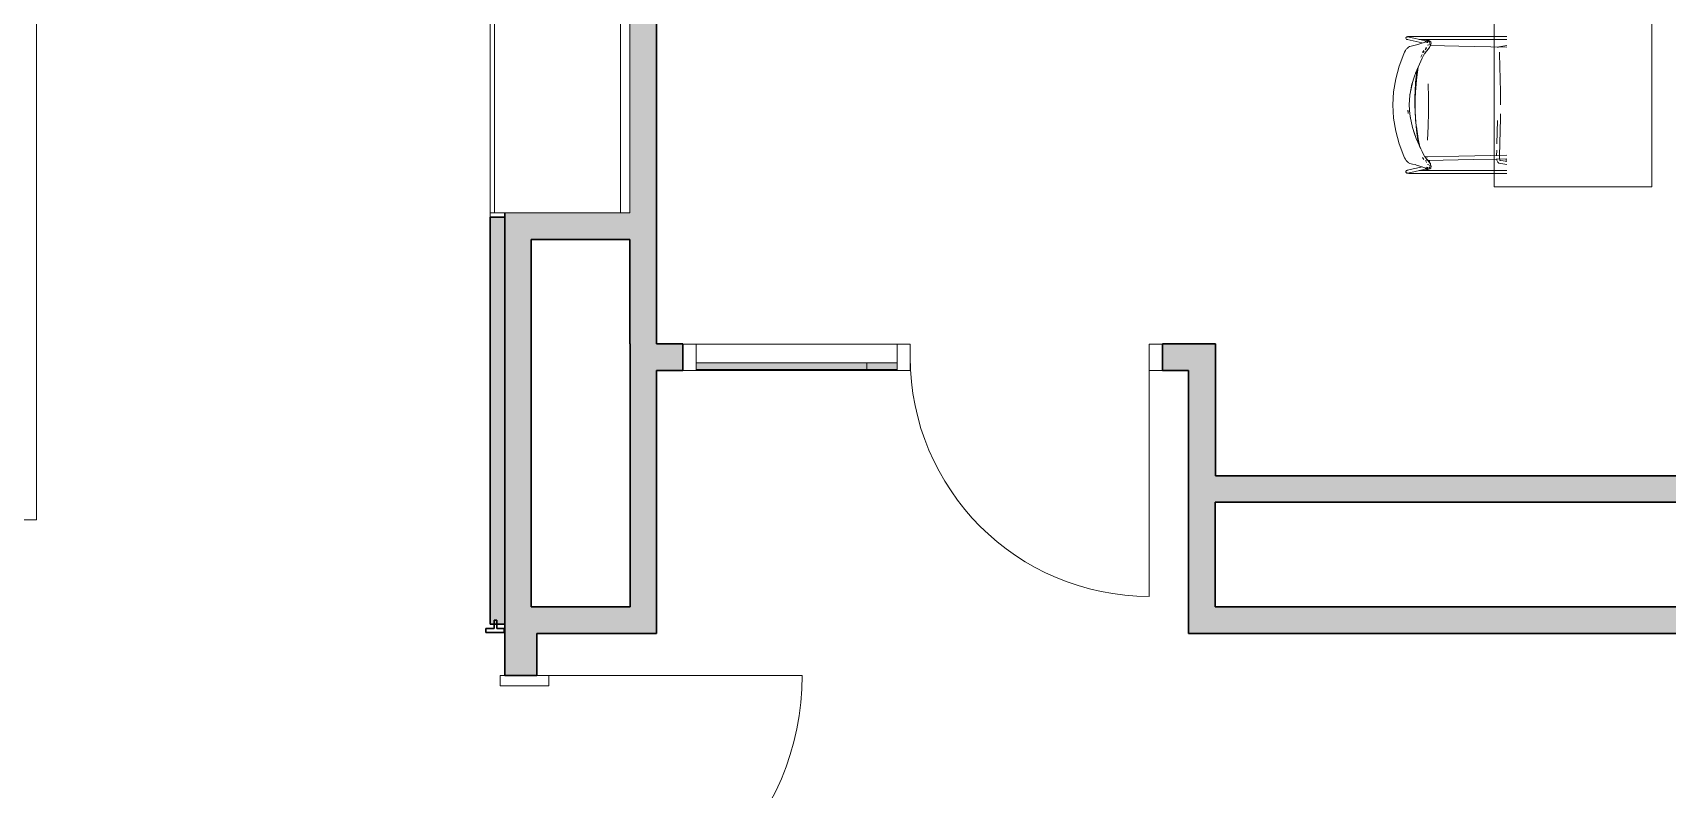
# Model space of a CAD drawing. Header units: millimetres. Extents: x 155927 to 317870, y -36033 to 97293.
# Drawn here: x 197704 to 203926, y 14515 to 17393 of the extents above; entities that cross this region are included whole.
import ezdxf

# ---------------------------------------------------------------- set-up
doc = ezdxf.new("R2010")
doc.units = ezdxf.units.MM
doc.header["$MEASUREMENT"] = 0
for name, color, linetype, lineweight in [('A-DOOR', 4, 'CONTINUOUS', 9), ('A-DOOR-FRAM', 4, 'CONTINUOUS', 18), ('A-FLOR-HRAL', 7, 'CONTINUOUS', 9), ('A-GLAZ-CURT', 7, 'CONTINUOUS', 9), ('A-GLAZ-CWMG', 7, 'CONTINUOUS', 9), ('A-WALL', 7, 'CONTINUOUS', 9), ('A-WALL-PATT', 7, 'CONTINUOUS', 9), ('G-IMPT', 8, 'CONTINUOUS', 9), ('I-FURN', 8, 'CONTINUOUS', 9), ('I-WALL', 7, 'CONTINUOUS', 9)]:
    doc.layers.add(name, color=color, linetype=linetype, lineweight=lineweight)

msp = doc.modelspace()

# ---------------------------------------------------------------- hatches: boundary and pattern name
at = {"layer": 'A-GLAZ-CURT'}
for points in [[(200878.8, 16112.1), (200878.8, 16137.1), (200228.8, 16137.1), (200228.8, 16112.1)], [(200993.8, 16112.1), (200993.8, 16137.1), (200878.8, 16137.1), (200878.8, 16112.1), (200981.4, 16112.1)]]:
    msp.add_hatch(color=256, dxfattribs=at).paths.add_polyline_path(points, flags=0)
at = {"layer": 'A-WALL-PATT'}
h = msp.add_hatch(color=256, dxfattribs=at)
h.paths.add_polyline_path([(199444.8, 15142.8), (199500.8, 15142.8), (199500.8, 16691.6), (199444.8, 16691.6)], flags=0)
h.paths.add_polyline_path([(199500.8, 19423.6), (199500.8, 19991.6), (199444.8, 19991.6), (199444.8, 19423.6)], flags=0)
h.paths.add_polyline_path([(199500.8, 22723.6), (199500.8, 24142.8), (199444.8, 24142.8), (199444.8, 22723.6)], flags=0)
h.paths.add_polyline_path([(199444.8, 24158.8), (199500.8, 24158.8), (199500.8, 24626.8), (199444.8, 24626.8)], flags=0)
h.paths.add_polyline_path([(199444.8, 26158.8), (199500.8, 26158.8), (199500.8, 26875.6), (199444.8, 26875.6)], flags=0)
for points in [[(200078.8, 16707.6), (200078.8, 22707.6), (199976.8, 22707.6), (199976.8, 16707.6)], [(199500.8, 16606.6), (200078.8, 16606.6), (200078.8, 16707.6), (199500.8, 16707.6)], [(199601.8, 15208.6), (199601.8, 16606.6), (199500.8, 16606.6), (199500.8, 15208.6)], [(200078.8, 16209.6), (200078.8, 16606.6), (199976.8, 16606.6), (199977.8, 16209.6)], [(200078.8, 15107.6), (200078.8, 16209.6), (199977.8, 16209.6), (199977.8, 15107.6)], [(202204.8, 15707.6), (202205.8, 15707.6), (202205.8, 16107.6), (202103.8, 16107.6), (202103.8, 15707.6)], [(202204.8, 15208.6), (202204.8, 15707.6), (202103.8, 15707.6), (202103.8, 15208.6)], [(210618.8, 15606.6), (210618.8, 15707.6), (202204.8, 15707.6), (202204.8, 15606.6), (210604.5, 15606.6)], [(199977.8, 15107.6), (199977.8, 15208.6), (199622.8, 15208.6), (199622.8, 15107.6)], [(210618.8, 15107.6), (210618.8, 15208.6), (202103.8, 15208.6), (202103.8, 15107.6), (210604.5, 15107.6)]]:
    msp.add_hatch(color=256, dxfattribs=at).paths.add_polyline_path(points, flags=0)
h = msp.add_hatch(color=256, dxfattribs=at)
h.paths.add_polyline_path([(200078.8, 16107.6), (200178.8, 16107.6), (200178.8, 16209.6), (200078.8, 16209.6)], flags=0)
h.paths.add_polyline_path([(202103.8, 16107.6), (202205.8, 16107.6), (202205.8, 16209.6), (202003.8, 16209.6), (202003.8, 16107.6)], flags=0)
h = msp.add_hatch(color=256, dxfattribs=at)
h.paths.add_polyline_path([(199622.8, 13505.6), (199622.8, 13938.1), (199500.8, 13938.1), (199500.8, 13505.6)], flags=0)
h.paths.add_polyline_path([(199500.8, 14948.1), (199622.8, 14948.1), (199622.8, 15208.6), (199500.8, 15208.6), (199500.8, 15024)], flags=0)

# ---------------------------------------------------------------- linework, layer by layer
at = {"layer": 'A-DOOR', "lineweight": 20}
msp.add_line((201953.8, 16158.6), (201953.8, 15248.6), dxfattribs=at)
at = {"layer": 'A-DOOR'}
msp.add_line((199622.8, 14948.1), (200632.8, 14948.1), dxfattribs=at)
for centre, radius, start, end in [((201953.8, 16158.6), 910, 180, 270), ((199622.8, 14948.1), 1010, 270, 0)]:
    msp.add_arc(centre, radius, start, end, dxfattribs=at)
at = {"layer": 'A-DOOR-FRAM', "lineweight": 20}
for p, q in [((199482.8, 14948.1), (199500.8, 14948.1)), ((199482.8, 14908.1), (199482.8, 14948.1)), ((199622.8, 14948.1), (199668.8, 14948.1)), ((199668.8, 14948.1), (199668.8, 14908.1)), ((199668.8, 14908.1), (199482.8, 14908.1))]:
    msp.add_line(p, q, dxfattribs=at)
at = {"layer": 'A-FLOR-HRAL'}
for p, q in [((197718.3, 15540.1), (197718.3, 23575.1)), ((189883.3, 15540.1), (197718.3, 15540.1))]:
    msp.add_line(p, q, dxfattribs=at)
at = {"layer": 'A-GLAZ-CURT', "lineweight": 20}
for p, q in [((200878.8, 16137.1), (200228.8, 16137.1)), ((200228.8, 16137.1), (200228.8, 16112.1)), ((200878.8, 16112.1), (200878.8, 16137.1)), ((200993.8, 16137.1), (200878.8, 16137.1)), ((200878.8, 16137.1), (200878.8, 16112.1)), ((200993.8, 16112.1), (200993.8, 16137.1)), ((200228.8, 16112.1), (200878.8, 16112.1)), ((200878.8, 16112.1), (200993.8, 16112.1))]:
    msp.add_line(p, q, dxfattribs=at)
at = {"layer": 'A-GLAZ-CWMG', "lineweight": 20}
for p, q in [((200228.8, 16208.6), (200178.8, 16208.6)), ((200178.8, 16208.6), (200178.8, 16108.6)), ((200228.8, 16108.6), (200228.8, 16208.6)), ((200178.8, 16108.6), (200228.8, 16108.6))]:
    msp.add_line(p, q, dxfattribs=at)
at = {"layer": 'A-GLAZ-CWMG'}
for p, q in [((200878.8, 16208.6), (200228.8, 16208.6)), ((200993.8, 16208.6), (200878.8, 16208.6)), ((200878.8, 16108.6), (200228.8, 16108.6)), ((200993.8, 16108.6), (200878.8, 16108.6))]:
    msp.add_line(p, q, dxfattribs=at)
at = {"layer": 'A-GLAZ-CWMG', "lineweight": 20, "extrusion": (0, 0, -1)}
for p, q in [((201043.8, 16208.6), (200993.8, 16208.6)), ((200993.8, 16208.6), (200993.8, 16108.6)), ((201043.8, 16108.6), (201043.8, 16208.6)), ((202003.8, 16208.6), (201953.8, 16208.6)), ((201953.8, 16208.6), (201953.8, 16108.6)), ((202003.8, 16108.6), (202003.8, 16208.6)), ((200993.8, 16108.6), (201043.8, 16108.6)), ((201953.8, 16108.6), (202003.8, 16108.6))]:
    msp.add_line(p, q, dxfattribs=at)
at = {"layer": 'A-WALL', "lineweight": 30}
for p, q in [((199500.8, 15208.6), (199500.8, 14948.1)), ((199622.8, 15208.6), (199601.8, 15208.6)), ((199460.8, 15126.8), (199428.8, 15126.8)), ((199428.8, 15126.8), (199428.8, 15110.8)), ((199470.8, 15158.8), (199460.8, 15158.8)), ((199460.8, 15158.8), (199460.8, 15126.8)), ((199470.8, 15126.8), (199470.8, 15158.8)), ((199498.8, 15126.8), (199470.8, 15126.8)), ((199498.8, 15110.8), (199498.8, 15126.8)), ((199428.8, 15110.8), (199498.8, 15110.8)), ((199622.8, 14948.1), (199622.8, 15107.6)), ((199500.8, 14948.1), (199622.8, 14948.1))]:
    msp.add_line(p, q, dxfattribs=at)
at = {"layer": 'G-IMPT'}
for p, q in [((202931, 17374.6), (202930.6, 17371.9)), ((202931.4, 17369.8), (202930.6, 17371.9)), ((202932.5, 17376.7), (202931, 17374.6)), ((202931.4, 17369.8), (202933.2, 17367.9)), ((202934.8, 17377.9), (202932.5, 17376.7)), ((202933.5, 17367.6), (202933.2, 17367.9)), ((202936, 17366.8), (202933.5, 17367.6)), ((202934.8, 17377.9), (202937.3, 17378.3)), ((202938.3, 17367.5), (202935.7, 17367.1)), ((202938, 17367.4), (202935.7, 17367.1)), ((202992.2, 17354.2), (202936, 17366.8)), ((202937.3, 17378.3), (202942.5, 17378.5)), ((202937.6, 17377.7), (203005.7, 17362.3)), ((202937.6, 17377.7), (202939.7, 17376.6)), ((202939.7, 17376.6), (202939.5, 17376.8)), ((202942.5, 17378.5), (202949.7, 17378.7)), ((202956, 17378.7), (202949.7, 17378.7)), ((203314.6, 17378.7), (202956, 17378.7)), ((202981, 17367.9), (203314.6, 17367.9)), ((203002.4, 17357.8), (203003.5, 17360.1)), ((203003.5, 17360.1), (203003.6, 17360.3)), ((203005.7, 17362.4), (203003.6, 17360.3)), ((203003.9, 17360.5), (203005.7, 17362.4)), ((203003.9, 17360.5), (203005.5, 17362.2)), ((203012.6, 17360.1), (203004.4, 17357.5)), ((203008.9, 17363.9), (203005.5, 17362.2)), ((203005.5, 17362.2), (203008.6, 17363.8)), ((203005.5, 17362.2), (203005.7, 17362.4)), ((203008.9, 17363.9), (203005.7, 17362.4)), ((203014.9, 17360.3), (203006.8, 17358.2)), ((203014.9, 17360.3), (203008.1, 17358.5)), ((203008.9, 17363.9), (203008.6, 17363.8)), ((203008.9, 17363.9), (203010.6, 17364.1)), ((203011.5, 17359.6), (203009.8, 17357.7)), ((203018.2, 17361.7), (203010.4, 17359.4)), ((203013.5, 17360.9), (203010.4, 17359.4)), ((203011.9, 17364), (203010.6, 17364.1)), ((203013.5, 17360.9), (203011.5, 17359.6)), ((203014.7, 17363.9), (203011.9, 17364)), ((203012, 17360.9), (203013.9, 17360.5)), ((203018.2, 17361.7), (203012.6, 17360.1)), ((203017.9, 17362.9), (203014.7, 17363.9)), ((203019.1, 17358.5), (203017.5, 17359.3)), ((203017.9, 17362.9), (203022.1, 17361.5)), ((203025.2, 17358.3), (203022.1, 17361.5)), ((202905, 17266.1), (202922.5, 17312.8)), ((202922.5, 17312.8), (202925.5, 17319.3)), ((202928.6, 17324.9), (202925.5, 17319.3)), ((202928.6, 17324.9), (202928.8, 17325.2)), ((202932.2, 17330.1), (202928.8, 17325.2)), ((202932.2, 17330.1), (202933.9, 17332.2)), ((202935.8, 17334), (202933.9, 17332.2)), ((202935.8, 17334), (202936.3, 17334.5)), ((202938.2, 17336.2), (202936.3, 17334.5)), ((202940.2, 17337.8), (202938.2, 17336.2)), ((202940.2, 17337.8), (202945.4, 17340.7)), ((202944.4, 17340.2), (202940.2, 17337.8)), ((202940.2, 17337.8), (202940.6, 17338)), ((202940.6, 17338), (202943.2, 17339.5)), ((202943.2, 17339.5), (202945.4, 17340.7)), ((202944.4, 17340.2), (202945.4, 17340.7)), ((202950.4, 17342.5), (202945.4, 17340.7)), ((202956.4, 17343.6), (202950.4, 17342.5)), ((202965.6, 17345.2), (202956.4, 17343.6)), ((202965.6, 17345.2), (202971.3, 17346.9)), ((202971.3, 17346.9), (202983.2, 17350.8)), ((202983.2, 17350.8), (203004.4, 17357.5)), ((202992.7, 17310.8), (202987.2, 17300.4)), ((202987.2, 17300.4), (202992.2, 17309.8)), ((202992.7, 17310.8), (202992.2, 17309.8)), ((202992.5, 17296), (202997.9, 17306.4)), ((202993.3, 17318.2), (202998.5, 17325.5)), ((203000.7, 17323.5), (202996.8, 17317.6)), ((202996.8, 17317.6), (202998, 17319.6)), ((203003.3, 17315.4), (202997.9, 17306.4)), ((203000.7, 17323.5), (202998, 17319.6)), ((202998.9, 17326), (202998.5, 17325.5)), ((203002.4, 17357.8), (203002.4, 17357.7)), ((203008.2, 17321.9), (203002.8, 17314.6)), ((203003.3, 17315.4), (203002.8, 17314.6)), ((203006, 17330.8), (203004, 17327.8)), ((203004.3, 17328.3), (203004, 17327.8)), ((203004.3, 17328.3), (203006, 17330.8)), ((203007.5, 17335), (203005.4, 17332.6)), ((203007.6, 17332.7), (203005.9, 17329.9)), ((203006.3, 17330.5), (203005.9, 17329.9)), ((203007.6, 17332.7), (203006.3, 17330.5)), ((203006.8, 17358.2), (203008.1, 17358.5)), ((203009.3, 17335.9), (203007.3, 17332.1)), ((203007.6, 17332.7), (203007.3, 17332.1)), ((203007.6, 17332.7), (203009.3, 17335.9)), ((203008.2, 17321.9), (203011.3, 17325.7)), ((203008.4, 17336.2), (203009.1, 17337.4)), ((203014.8, 17357.1), (203009.4, 17355.5)), ((203014.2, 17328.9), (203011.3, 17325.7)), ((203013.6, 17356.9), (203012.1, 17355.4)), ((203012.1, 17355.4), (203013, 17356.5)), ((203014.8, 17357.1), (203012.4, 17355.9)), ((203013.6, 17356.9), (203012.4, 17355.9)), ((203018.3, 17346.7), (203013.5, 17345.4)), ((203018.5, 17334.3), (203014.2, 17328.9)), ((203016.4, 17332), (203021.2, 17340.3)), ((203018.7, 17335.6), (203016.4, 17332)), ((203017.9, 17359), (203019.1, 17358.5)), ((203020.4, 17337.4), (203018.5, 17334.3)), ((203018.7, 17335.6), (203021.2, 17340.3)), ((203021.7, 17355.9), (203019.7, 17358.2)), ((203021.8, 17349.9), (203020.3, 17348.3)), ((203020.4, 17337.4), (203022.9, 17343.5)), ((203021.8, 17349.9), (203022.3, 17350.9)), ((203022.5, 17352.4), (203022.3, 17350.9)), ((203025.9, 17349.5), (203022.9, 17343.5)), ((203023.4, 17344.5), (203132.8, 17342)), ((203025.7, 17357), (203025.2, 17358.3)), ((203026.4, 17354.1), (203025.6, 17349.1)), ((203026.9, 17352.8), (203025.6, 17349.1)), ((203026.9, 17352.8), (203025.7, 17357)), ((203026.4, 17354.1), (203025.9, 17349.5)), ((203132.8, 17342), (203314.6, 17338.3)), ((203280.2, 17336), (203282.3, 17337.9)), ((203282.3, 17337.9), (203284.4, 17339.4)), ((203314.6, 17344.7), (203284.4, 17339.4)), ((203287.1, 17312.6), (203287.2, 17319)), ((203287.1, 17312.6), (203290.3, 17168.3)), ((202905, 17266.1), (202892, 17217.6)), ((202961.4, 17220.3), (202969.9, 17245.4)), ((202987.2, 17285.4), (202967.3, 17239)), ((202969.9, 17245.4), (202967.3, 17239)), ((202967.7, 17204.8), (202971.8, 17244.5)), ((202971.3, 17214.3), (202977.6, 17261.6)), ((202975.5, 17258), (202971.4, 17228.3)), ((202975.5, 17258), (202971.4, 17228.3)), ((202973, 17252.1), (202971.8, 17244.5)), ((202977.6, 17261.6), (202978.1, 17264.2)), ((202987.2, 17285.4), (202992.5, 17296)), ((202892, 17217.6), (202883.9, 17168.2)), ((202955.8, 17204.2), (202946.5, 17161.7)), ((202953.9, 17197.2), (202946.5, 17161.7)), ((202946.9, 17161.7), (202953.9, 17197.2)), ((202955.8, 17204.2), (202953.9, 17197.2)), ((202953.9, 17197.2), (202956.2, 17204.1)), ((202961.4, 17220.3), (202956.2, 17204.1)), ((202967.7, 17204.8), (202965.6, 17167.7)), ((202971.3, 17214.3), (202967.4, 17166.5)), ((203015.6, 17199.3), (203016.6, 17145.4)), ((202881.3, 17118.3), (202883.9, 17168.2)), ((202881.3, 17118.3), (202883.9, 17068.4)), ((202943.5, 17118.3), (202945.8, 17081.4)), ((202943.5, 17118.3), (202943.7, 17110.9)), ((202946, 17155.3), (202943.6, 17118.3)), ((202943.6, 17118.3), (202943.7, 17110.9)), ((202945.8, 17155.3), (202946.9, 17161.7)), ((202945.8, 17155.3), (202946.2, 17158.8)), ((202946, 17155.3), (202946.4, 17160.6)), ((202965.3, 17151.4), (202964.9, 17132.6)), ((202965.3, 17113.7), (202964.9, 17132.6)), ((202965.3, 17151.4), (202965.6, 17167.7)), ((202965.6, 17097.4), (202965.3, 17113.7)), ((202966.1, 17118.3), (202966.5, 17142.4)), ((202966.5, 17094.2), (202966.1, 17118.3)), ((202967.4, 17166.5), (202966.5, 17142.4)), ((203016.6, 17091.3), (203016.6, 17145.4)), ((203290.3, 17168.3), (203290.7, 17143.4)), ((203290.7, 17143.4), (203290.9, 17118.3)), ((202892, 17019), (202883.9, 17068.4)), ((202939.3, 17085.2), (202938.6, 17098.8)), ((202938.8, 17095.4), (202939.3, 17085.2)), ((202946.5, 17075), (202944.2, 17096.6)), ((202944.2, 17096.6), (202945.3, 17086.3)), ((202945.8, 17081.4), (202945.3, 17086.3)), ((202946.5, 17075), (202945.3, 17086.3)), ((202946.9, 17075.3), (202945.3, 17086.3)), ((202946.5, 17075), (202955.8, 17032.4)), ((202949, 17061.2), (202946.9, 17075.3)), ((202949, 17061.2), (202947.7, 17068.3)), ((202967.7, 17060.4), (202965.6, 17097.4)), ((202967.4, 17070.2), (202966.5, 17094.2)), ((202967.4, 17070.2), (202971.3, 17022.4)), ((202971.8, 17020.6), (202967.7, 17060.4)), ((203016.6, 17091.3), (203015.6, 17037.4)), ((203277.2, 16970.9), (203279.3, 17059.8)), ((203286.9, 16924.3), (203290.3, 17068.2)), ((203287.1, 16924.1), (203290.3, 17068.2)), ((203290.4, 17068.4), (203290.6, 17084.2)), ((202892, 17019), (202905, 16970.6)), ((202955.8, 17032.4), (202954.4, 17037.7)), ((202954.4, 17037.7), (202956, 17032.5)), ((202969.9, 16991.3), (202955.8, 17032.4)), ((202955.8, 17032.4), (202961.9, 17012.8)), ((202961.9, 17012.8), (202956, 17032.5)), ((202969.9, 16991.3), (202961.9, 17012.8)), ((202970, 16991.3), (202961.9, 17012.8)), ((202972.1, 16985.5), (202969.9, 16991.3)), ((202969.9, 16991.3), (202987.1, 16951.3)), ((202972.1, 16985.5), (202970, 16991.3)), ((202971.3, 17022.4), (202977.6, 16975.1)), ((202977.9, 16989.6), (202971.4, 17036.8)), ((202971.4, 17036.8), (202977.9, 16989.5)), ((202977.7, 16981.4), (202971.8, 17020.6)), ((202977.9, 16989.6), (202983.6, 16959.4)), ((202983.6, 16959.4), (202977.9, 16989.5)), ((203013.5, 16984.2), (203015.6, 17037.4)), ((202905, 16970.6), (202922.6, 16923.7)), ((202922.6, 16923.7), (202925.5, 16917.4)), ((202977.6, 16975.1), (202978.2, 16971.9)), ((202977.7, 16981.4), (202980.7, 16966.3)), ((202983.1, 16960.7), (202987.1, 16951.3)), ((202983.1, 16960.7), (202987.2, 16951.3)), ((202992.5, 16940.7), (202987.2, 16951.3)), ((202992.5, 16940.7), (202997.9, 16930.3)), ((202997.9, 16930.3), (203003.3, 16921.3)), ((203314.9, 16926.8), (203132.8, 16923.1)), ((203276.2, 16924.4), (203276.7, 16946.6)), ((203287.1, 16924.1), (203287.2, 16917.7)), ((202925.5, 16917.4), (202928.6, 16911.8)), ((202928.8, 16911.5), (202928.6, 16911.8)), ((202928.8, 16911.5), (202932.2, 16906.6)), ((202930.6, 16864.8), (202931.4, 16866.9)), ((202930.6, 16864.8), (202931, 16862.1)), ((202932.5, 16860), (202931, 16862.1)), ((202931.7, 16867.2), (202931.4, 16866.9)), ((202931.7, 16867.2), (202933.5, 16869.1)), ((202932.2, 16906.6), (202933.9, 16904.5)), ((202933.5, 16869.1), (202933.2, 16868.8)), ((202936, 16869.9), (202933.5, 16869.1)), ((202935.8, 16902.7), (202933.9, 16904.5)), ((202938.3, 16869.1), (202935.7, 16869.6)), ((202938, 16869.3), (202935.7, 16869.6)), ((202938.2, 16900.4), (202935.8, 16902.7)), ((202936, 16869.9), (202993.5, 16882.7)), ((203011, 16875.6), (202937.5, 16859)), ((202940.2, 16898.9), (202938.2, 16900.4)), ((202940.2, 16898.9), (202940.6, 16898.7)), ((202940.6, 16898.7), (202943.2, 16897.1)), ((202945.4, 16895.9), (202943.2, 16897.1)), ((202945.4, 16895.9), (202950.4, 16894.1)), ((202956.4, 16893), (202950.4, 16894.1)), ((202956.4, 16893), (202965.6, 16891.4)), ((202965.6, 16891.4), (202971.3, 16889.7)), ((202983.2, 16885.9), (202971.3, 16889.7)), ((203314.6, 16868.8), (202981, 16868.8)), ((202995.7, 16882), (202983.2, 16885.9)), ((202998.5, 16911.1), (202993.3, 16918.4)), ((203007.5, 16878.2), (202995.7, 16882)), ((202998.9, 16910.6), (202998.5, 16911.1)), ((203002.4, 16878.8), (203002.4, 16878.9)), ((203003.5, 16876.6), (203002.4, 16878.9)), ((203002.4, 16878.9), (203003.6, 16876.4)), ((203002.4, 16878.8), (203003.6, 16876.4)), ((203002.7, 16921.5), (203005.6, 16920.9)), ((203008.2, 16914.7), (203002.8, 16922.1)), ((203002.8, 16922.1), (203003.3, 16921.3)), ((203003.5, 16876.6), (203003.6, 16876.4)), ((203005.5, 16874.5), (203003.6, 16876.4)), ((203005.5, 16874.5), (203005.7, 16874.3)), ((203005.6, 16920.9), (203014, 16920.4)), ((203008.6, 16872.9), (203005.7, 16874.3)), ((203005.9, 16906.7), (203006.3, 16906.2)), ((203007.3, 16904.6), (203006.3, 16906.2)), ((203012.6, 16876.6), (203006.8, 16878.4)), ((203014.9, 16876.4), (203006.8, 16878.4)), ((203007.5, 16878.2), (203014.9, 16876.4)), ((203013.3, 16906.9), (203007.7, 16915.2)), ((203011.3, 16911), (203007.7, 16915.2)), ((203013.3, 16906.9), (203008.2, 16914.7)), ((203008.9, 16872.8), (203008.6, 16872.9)), ((203008.9, 16872.8), (203010.6, 16872.5)), ((203009, 16901.4), (203009.6, 16900)), ((203009, 16880.4), (203009.8, 16878.9)), ((203014.9, 16879.6), (203009.4, 16881.1)), ((203010.4, 16877.3), (203012.6, 16876.6)), ((203010.4, 16877.3), (203013.5, 16875.8)), ((203014.7, 16872.8), (203010.6, 16872.5)), ((203011.5, 16877.1), (203011, 16877.6)), ((203011.3, 16911), (203014.2, 16907.8)), ((203011.5, 16877.1), (203013.5, 16875.8)), ((203013.9, 16876.2), (203012, 16875.8)), ((203012.5, 16880.8), (203013.6, 16879.8)), ((203012.5, 16880.8), (203013.1, 16880.1)), ((203014.9, 16879.6), (203012.8, 16880.5)), ((203013.6, 16879.8), (203012.8, 16880.5)), ((203018.2, 16890), (203013.5, 16891.3)), ((203014, 16920.4), (203132.8, 16923.1)), ((203018.5, 16902.3), (203014.2, 16907.8)), ((203014.5, 16906.8), (203187.5, 16910.6)), ((203014.7, 16872.8), (203017.9, 16873.8)), ((203017.5, 16877.4), (203019.1, 16878.2)), ((203017.9, 16877.7), (203019.1, 16878.2)), ((203022.1, 16875.1), (203017.9, 16873.8)), ((203020.4, 16899.2), (203018.5, 16902.3)), ((203021.9, 16881.1), (203019.7, 16878.5)), ((203020.2, 16899.6), (203020.6, 16906.9)), ((203020.2, 16899.6), (203020.5, 16905.9)), ((203021.8, 16886.8), (203020.2, 16888.6)), ((203020.4, 16899.2), (203022.6, 16894.4)), ((203020.9, 16906.9), (203020.6, 16898.9)), ((203020.9, 16880.1), (203022.1, 16881.7)), ((203020.9, 16880.1), (203021.3, 16880.6)), ((203022.1, 16881.7), (203021.3, 16880.6)), ((203026, 16888), (203021.6, 16896.4)), ((203022.6, 16894.4), (203021.6, 16896.4)), ((203021.8, 16886.8), (203022.1, 16886.2)), ((203022.1, 16886.2), (203022.5, 16884.2)), ((203022.1, 16875.1), (203025.2, 16878.4)), ((203022.6, 16883.6), (203022.5, 16884.2)), ((203025.2, 16878.4), (203025.7, 16879.7)), ((203025.7, 16879.7), (203026.9, 16883.9)), ((203026, 16888), (203026.9, 16883.9)), ((203274, 16912.4), (203187.5, 16910.6)), ((203314.9, 16913.3), (203274, 16912.4)), ((203276.9, 16912.5), (203277.4, 16908.4)), ((203277.4, 16908.4), (203279.3, 16902.8)), ((203279.3, 16902.8), (203280.2, 16900.7)), ((203282.3, 16898.8), (203280.2, 16900.7)), ((203284.3, 16897.3), (203282.3, 16898.8)), ((203284.3, 16897.3), (203314.9, 16891.9)), ((203287.2, 16917.7), (203288.1, 16910.8)), ((203287.6, 16907.8), (203289.5, 16906.8)), ((203287.6, 16907.8), (203314.9, 16903)), ((203288.1, 16910.8), (203289.6, 16906.2)), ((203289.5, 16906.8), (203288.2, 16908.1)), ((203289.6, 16906.2), (203288.2, 16908.1)), ((203312, 16903.5), (203312, 16913.6)), ((202934.8, 16858.8), (202932.5, 16860)), ((202937.3, 16858.4), (202934.8, 16858.8)), ((202942.5, 16858.1), (202937.3, 16858.4)), ((202937.5, 16859), (202939.7, 16860)), ((202939.5, 16859.8), (202939.7, 16860)), ((202949.7, 16858), (202942.5, 16858.1)), ((202949.7, 16858), (202956, 16857.9)), ((203314.6, 16857.9), (202956, 16857.9))]:
    msp.add_line(p, q, dxfattribs=at)
at = {"layer": 'I-FURN'}
for p, q in [((199461.8, 16707.6), (199461.8, 19407.6)), ((199941.8, 19407.6), (199941.8, 16707.6)), ((199941.8, 19407.6), (199941.8, 16707.6)), ((199976.8, 16707.6), (199976.8, 19407.6)), ((203266.5, 18007.5), (203266.5, 16807.4)), ((203866.5, 16807.4), (203866.5, 18007.5)), ((203021.9, 16898.1), (203020.7, 16898.3)), ((203021.9, 16898.1), (203021.6, 16896.7)), ((203021.9, 16898.1), (203021.7, 16896.4)), ((203021.9, 16898.1), (203022.9, 16897.3)), ((203021.9, 16898.1), (203022.6, 16894.3)), ((203021.9, 16898.1), (203024.5, 16893.1)), ((203021.9, 16898.1), (203022.1, 16895.5)), ((203021.9, 16898.1), (203021.9, 16896.1)), ((203022.9, 16897.3), (203023.6, 16896.4)), ((203024.5, 16893.1), (203022.9, 16897.3)), ((203024.1, 16895.4), (203023.6, 16896.4)), ((203024.5, 16893.1), (203023.6, 16896.4)), ((203023.9, 16891.5), (203024.5, 16893.1)), ((203024.4, 16894.2), (203024.1, 16895.4)), ((203024.5, 16893.1), (203024.1, 16895.4)), ((203024.5, 16893.1), (203024.4, 16894.2)), ((203266.5, 16807.4), (203866.5, 16807.4)), ((199941.8, 16707.6), (199461.8, 16707.6)), ((199941.8, 16707.6), (199976.8, 16707.6))]:
    msp.add_line(p, q, dxfattribs=at)
at = {"layer": 'I-WALL', "lineweight": 30}
for p, q in [((200078.8, 16707.6), (200078.8, 22707.6)), ((199444.8, 16691.6), (199444.8, 15142.8)), ((199500.8, 16691.6), (199444.8, 16691.6)), ((199500.8, 16707.6), (199500.8, 16606.6)), ((199500.8, 15142.8), (199500.8, 16691.6)), ((200078.8, 16606.6), (200078.8, 16707.6)), ((199500.8, 16606.6), (199500.8, 15208.6)), ((199601.8, 16606.6), (199976.8, 16606.6)), ((199601.8, 15208.6), (199601.8, 16606.6)), ((199976.8, 16606.6), (199976.8, 16209.6)), ((200078.8, 16209.6), (200078.8, 16606.6)), ((199976.8, 16209.6), (199977.8, 16209.6)), ((199977.8, 16209.6), (199977.8, 15208.6)), ((200178.8, 16209.6), (200078.8, 16209.6)), ((200178.8, 16107.6), (200178.8, 16209.6)), ((202205.8, 16209.6), (202003.8, 16209.6)), ((202003.8, 16209.6), (202003.8, 16107.6)), ((202205.8, 16107.6), (202205.8, 16209.6)), ((200078.8, 16107.6), (200178.8, 16107.6)), ((200078.8, 15107.6), (200078.8, 16107.6)), ((202003.8, 16107.6), (202103.8, 16107.6)), ((202103.8, 16107.6), (202103.8, 15707.6)), ((202205.8, 15707.6), (202205.8, 16107.6)), ((202103.8, 15707.6), (202103.8, 15208.6)), ((210618.8, 15707.6), (202205.8, 15707.6)), ((202204.8, 15208.6), (202204.8, 15606.6)), ((202204.8, 15606.6), (210618.8, 15606.6)), ((199977.8, 15208.6), (199622.8, 15208.6)), ((202103.8, 15208.6), (202103.8, 15107.6)), ((210618.8, 15208.6), (202204.8, 15208.6)), ((199444.8, 15142.8), (199500.8, 15142.8)), ((199622.8, 15107.6), (199977.8, 15107.6)), ((199977.8, 15107.6), (200078.8, 15107.6)), ((202103.8, 15107.6), (210618.8, 15107.6))]:
    msp.add_line(p, q, dxfattribs=at)
at = {"layer": 'I-WALL'}
for p, q in [((199444.8, 16707.6), (199444.8, 17594.8)), ((199444.8, 16691.6), (199444.8, 16707.6)), ((199461.8, 16707.6), (199444.8, 16707.6))]:
    msp.add_line(p, q, dxfattribs=at)

doc.saveas('drawing.dxf')
